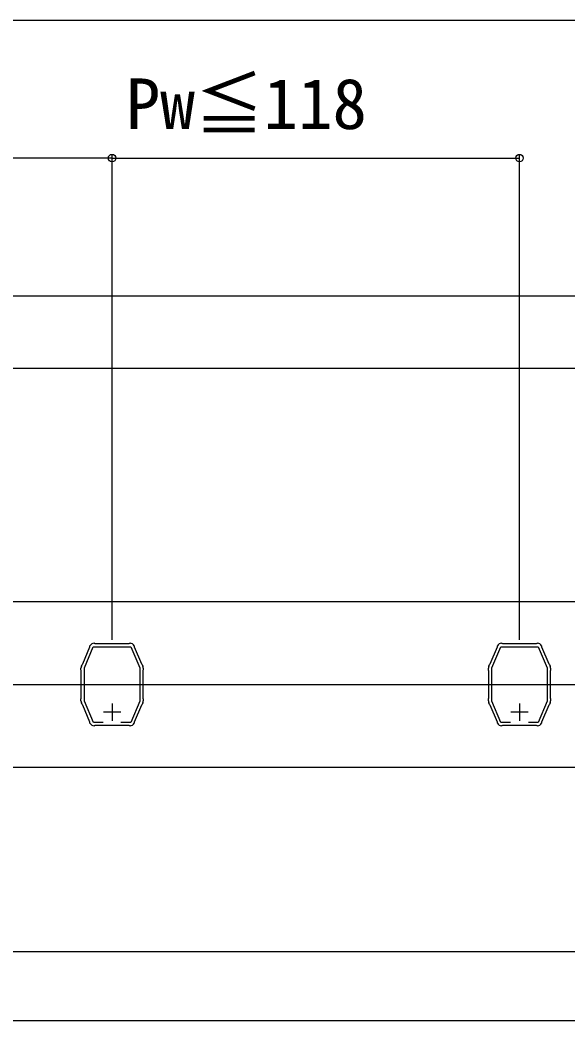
# Model space of a CAD drawing. Units: millimetres, scale not verified. Extents: x -874 to 876, y -1307 to 1301.
# Drawn here: x 531.5 to 690.2, y 734.7 to 1024.7 of the extents above; entities that cross this region are included whole.
import ezdxf
from ezdxf.enums import TextEntityAlignment as Align

# ---------------------------------------------------------------- set-up
doc = ezdxf.new("R2010")
doc.units = ezdxf.units.MM
doc.header["$LTSCALE"] = 8
for name, color, linetype in [('0-3_YKK_11', 7, 'Continuous'), ('0-4_YKK_12', 2, 'Continuous'), ('0-6_YKK_D', 6, 'Continuous'), ('0-8_YSS_K', 3, 'Continuous')]:
    doc.layers.add(name, color=color, linetype=linetype)
doc.styles.add('ＭＳ ゴシック', font='')
doc.styles.get('ＭＳ ゴシック').set_extended_font_data('MS Gothic')

msp = doc.modelspace()

# ---------------------------------------------------------------- linework, layer by layer
at = {"layer": '0-3_YKK_11'}
for p, q in [((558.172, 826.7), (558.172, 821.7)), ((676.172, 826.7), (676.172, 821.7)), ((560.672, 824.2), (555.672, 824.2)), ((678.672, 824.2), (673.672, 824.2))]:
    msp.add_line(p, q, dxfattribs=at)
for points in [[(552.952, 844.192), (553.1, 844.147), (553.229, 844.1)], [(553.229, 844.1), (563.115, 844.1), (563.243, 844.147), (563.392, 844.192)], [(670.952, 844.192), (671.1, 844.147), (671.229, 844.1)], [(671.229, 844.1), (681.115, 844.1), (681.243, 844.147), (681.392, 844.192)], [(549.289, 837.499), (549.489, 837.976), (549.586, 838.079), (549.684, 838.181), (551.762, 843.125), (551.769, 843.262), (551.784, 843.417)], [(555.582, 821.2), (552.769, 821.2), (550.172, 827.382), (550.172, 837.018), (552.727, 843.1), (563.616, 843.1), (566.172, 837.018), (566.172, 827.382), (563.574, 821.2), (560.762, 821.2)], [(564.559, 843.417), (564.575, 843.262), (564.581, 843.125), (566.66, 838.181), (566.757, 838.079), (566.854, 837.976), (567.055, 837.499)], [(667.289, 837.499), (667.489, 837.976), (667.586, 838.079), (667.684, 838.181), (669.762, 843.125), (669.769, 843.262), (669.784, 843.417)], [(673.582, 821.2), (670.769, 821.2), (668.172, 827.382), (668.172, 837.018), (670.727, 843.1), (681.616, 843.1), (684.172, 837.018), (684.172, 827.382), (681.574, 821.2), (678.762, 821.2)], [(682.559, 843.417), (682.575, 843.262), (682.581, 843.125), (684.66, 838.181), (684.757, 838.079), (684.854, 837.976), (685.055, 837.499)], [(549.172, 827.482), (549.172, 828), (549.222, 828.132), (549.272, 828.265), (549.272, 836.135), (549.222, 836.268), (549.172, 836.4), (549.172, 836.918)], [(567.172, 836.918), (567.172, 836.4), (567.122, 836.268), (567.072, 836.135), (567.072, 828.265), (567.122, 828.132), (567.172, 828), (567.172, 827.482)], [(667.172, 827.482), (667.172, 828), (667.222, 828.132), (667.272, 828.265), (667.272, 836.135), (667.222, 836.268), (667.172, 836.4), (667.172, 836.918)], [(685.172, 836.918), (685.172, 836.4), (685.122, 836.268), (685.072, 836.135), (685.072, 828.265), (685.122, 828.132), (685.172, 828), (685.172, 827.482)], [(551.784, 820.983), (551.769, 821.138), (551.762, 821.275), (549.684, 826.219), (549.586, 826.321), (549.489, 826.424), (549.289, 826.901)], [(567.055, 826.901), (566.854, 826.424), (566.757, 826.321), (566.66, 826.219), (564.581, 821.275), (564.575, 821.138), (564.559, 820.983)], [(669.784, 820.983), (669.769, 821.138), (669.762, 821.275), (667.684, 826.219), (667.586, 826.321), (667.489, 826.424), (667.289, 826.901)], [(685.055, 826.901), (684.854, 826.424), (684.757, 826.321), (684.66, 826.219), (682.581, 821.275), (682.575, 821.138), (682.559, 820.983)], [(563.392, 820.207), (563.243, 820.253), (563.115, 820.3), (553.229, 820.3), (553.1, 820.253), (552.952, 820.207)], [(681.392, 820.207), (681.243, 820.253), (681.115, 820.3), (671.229, 820.3), (671.1, 820.253), (670.952, 820.207)]]:
    msp.add_lwpolyline(points, dxfattribs=at)
for centre, start, end in [((553.102, 842.7), 95.73929, 151.44442), ((563.242, 842.7), 28.5556, 84.26073), ((671.102, 842.7), 95.73929, 151.44442), ((681.242, 842.7), 28.5556, 84.26073), ((550.672, 836.918), 157.2201, 180.0076), ((565.672, 836.918), 359.99372, 22.78146), ((668.672, 836.918), 157.2201, 180.0076), ((683.672, 836.918), 359.99372, 22.78146), ((550.672, 827.482), 179.99222, 202.77996), ((565.672, 827.482), 337.22017, 0.00791), ((668.672, 827.482), 179.99222, 202.77996), ((683.672, 827.482), 337.22017, 0.00791), ((553.102, 821.7), 208.55592, 264.26083), ((563.242, 821.7), 275.73984, 331.44418), ((671.102, 821.7), 208.55592, 264.26083), ((681.242, 821.7), 275.73984, 331.44418)]:
    msp.add_arc(centre, 1.5, start, end, dxfattribs=at)
at = {"layer": '0-4_YKK_12'}
for p, q in [((449.672, 856.2), (768.672, 856.2)), ((449.672, 808.2), (768.672, 808.2))]:
    msp.add_line(p, q, dxfattribs=at)
at = {"layer": '0-6_YKK_D'}
for p, q in [((434.172, 1024.7), (784.172, 1024.7)), ((558.171, 984.7), (434.172, 984.7)), ((558.171, 845.1), (558.171, 985.7)), ((558.171, 845.1), (558.171, 985.7)), ((558.171, 984.7), (676.171, 984.7)), ((676.171, 845.1), (676.171, 985.7))]:
    msp.add_line(p, q, dxfattribs=at)
for centre in [(558.171, 984.7), (558.171, 984.7), (676.171, 984.7)]:
    msp.add_circle(centre, 1.075, dxfattribs=at)
at = {"layer": '0-8_YSS_K'}
for p, q in [((839.4, 944.7), (-294.328, 944.7)), ((839.4, 923.7), (-273.328, 923.7)), ((-181.828, 832.2), (839.4, 832.2)), ((839.4, 754.7), (-104.328, 754.7)), ((839.4, 734.7), (-157.828, 734.7))]:
    msp.add_line(p, q, dxfattribs=at)

# ---------------------------------------------------------------- texts
at = {"layer": '0-6_YKK_D', "style": 'ＭＳ ゴシック'}
msp.add_text('Pw≦118', height=14.66, dxfattribs=at).set_placement((562.171, 988.723), align=Align.BOTTOM_LEFT)

doc.saveas('drawing.dxf')
